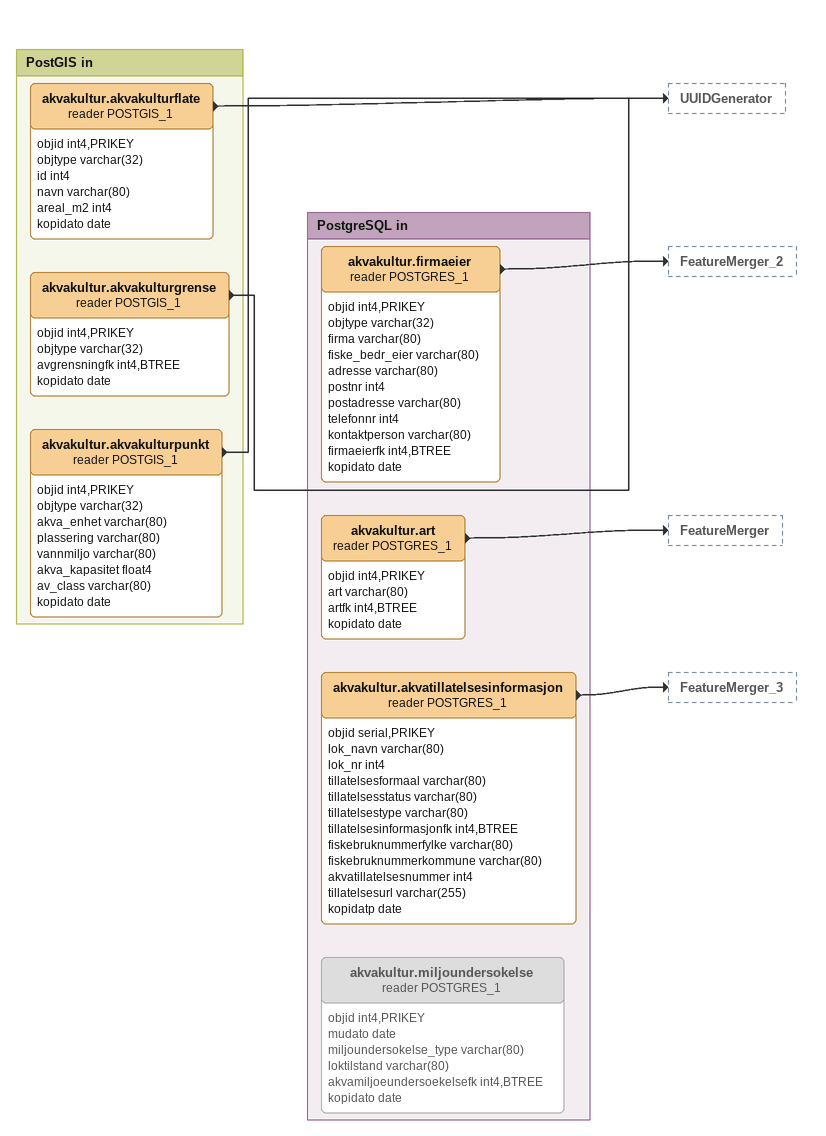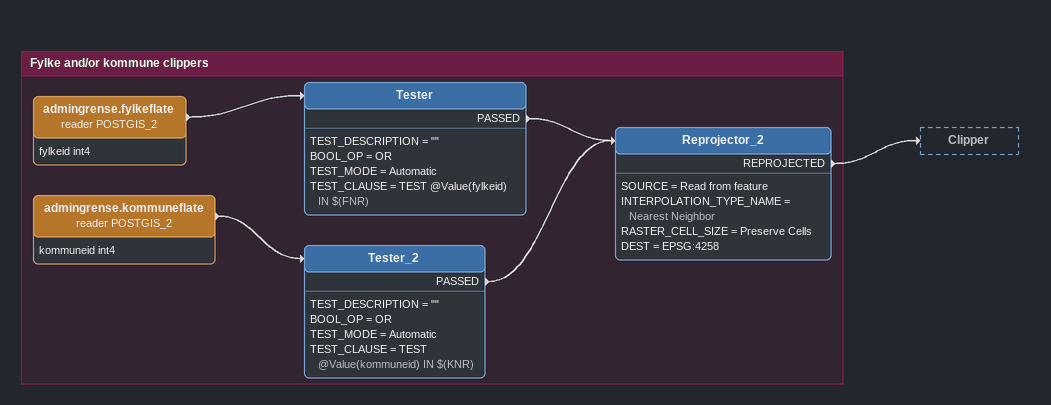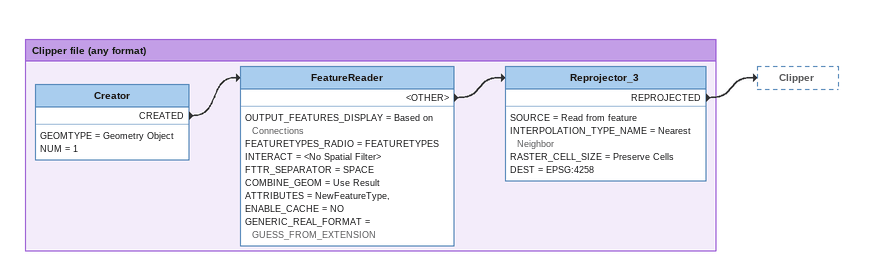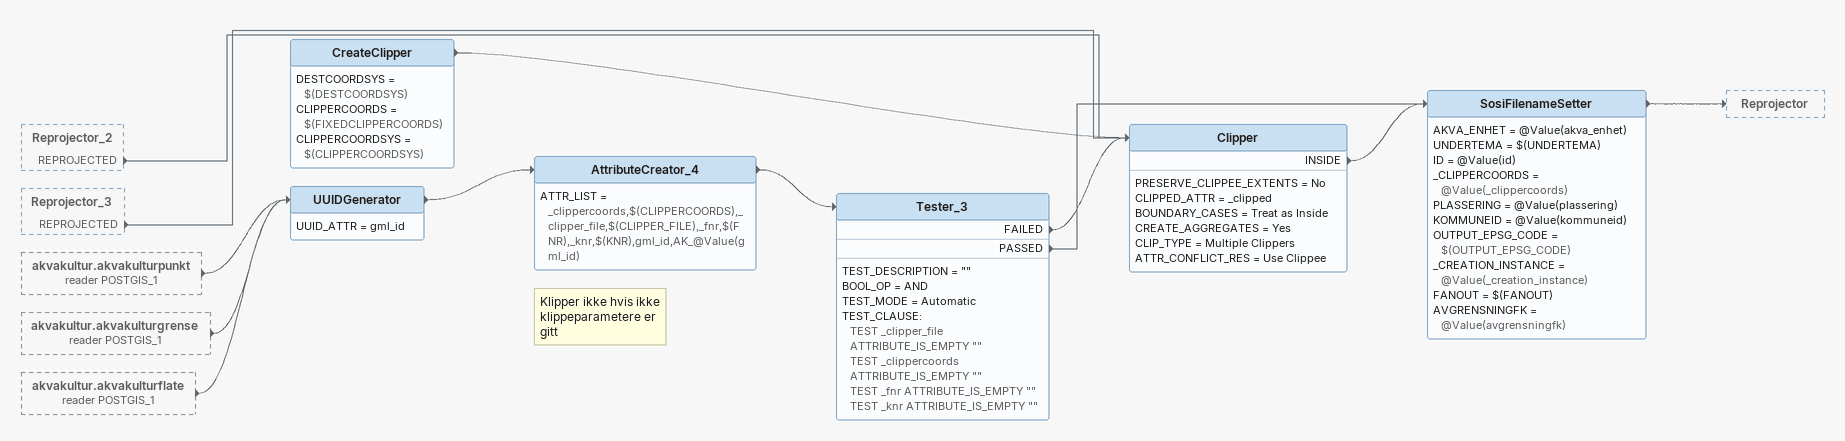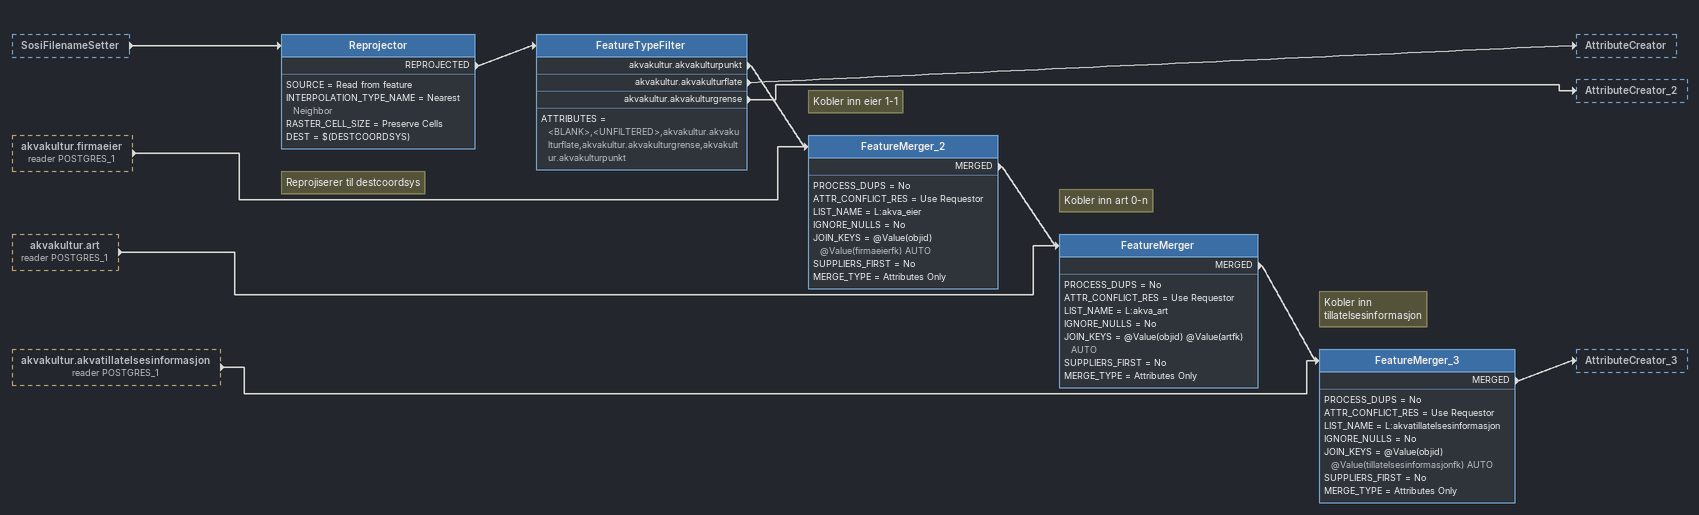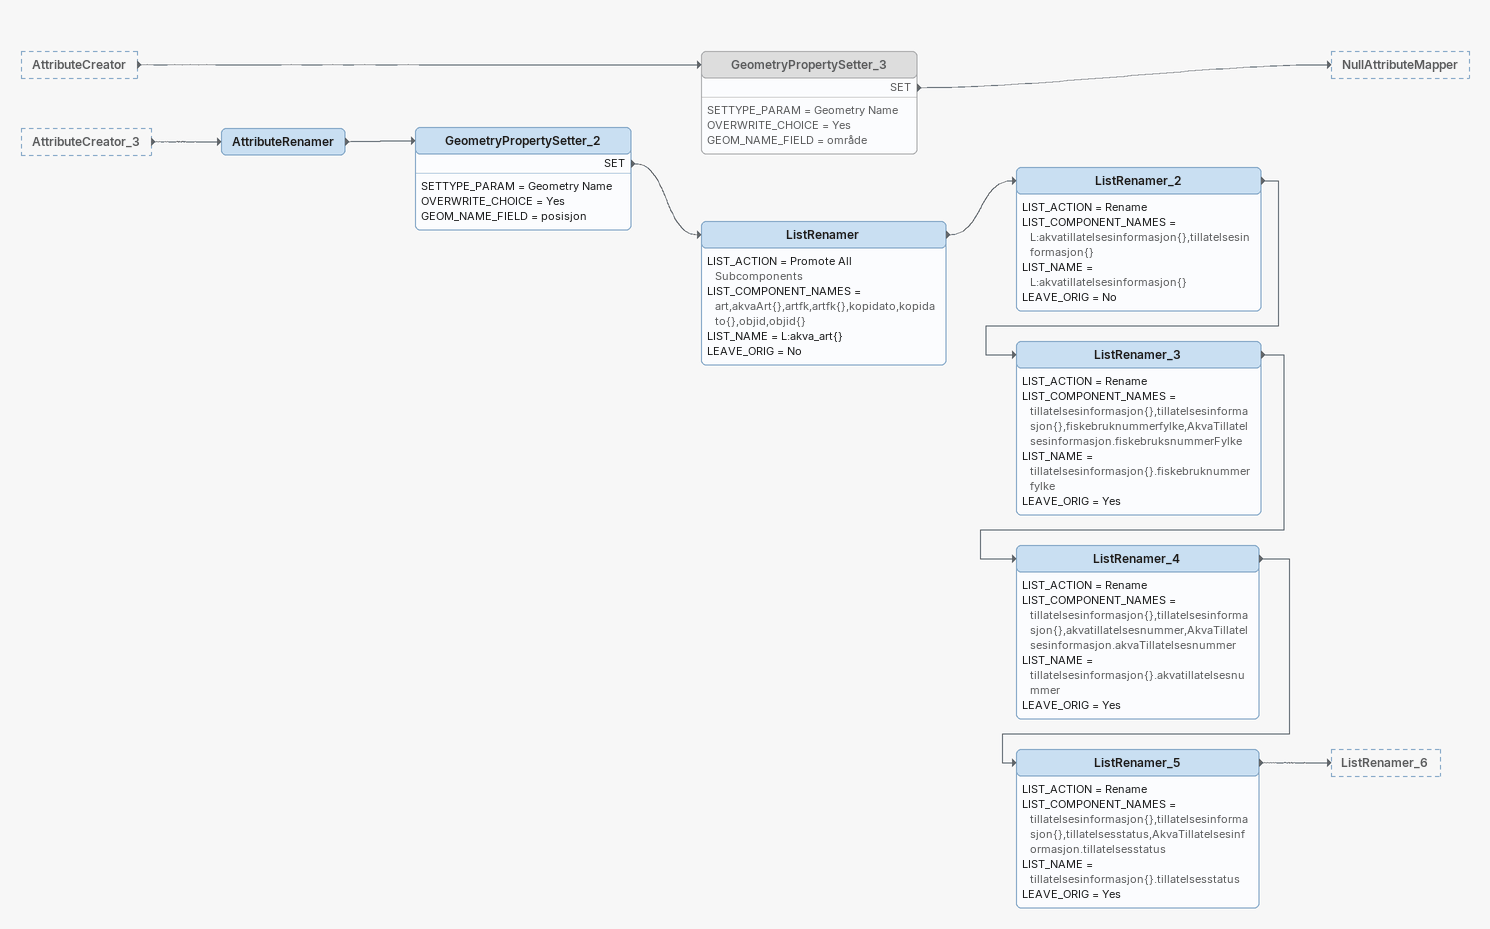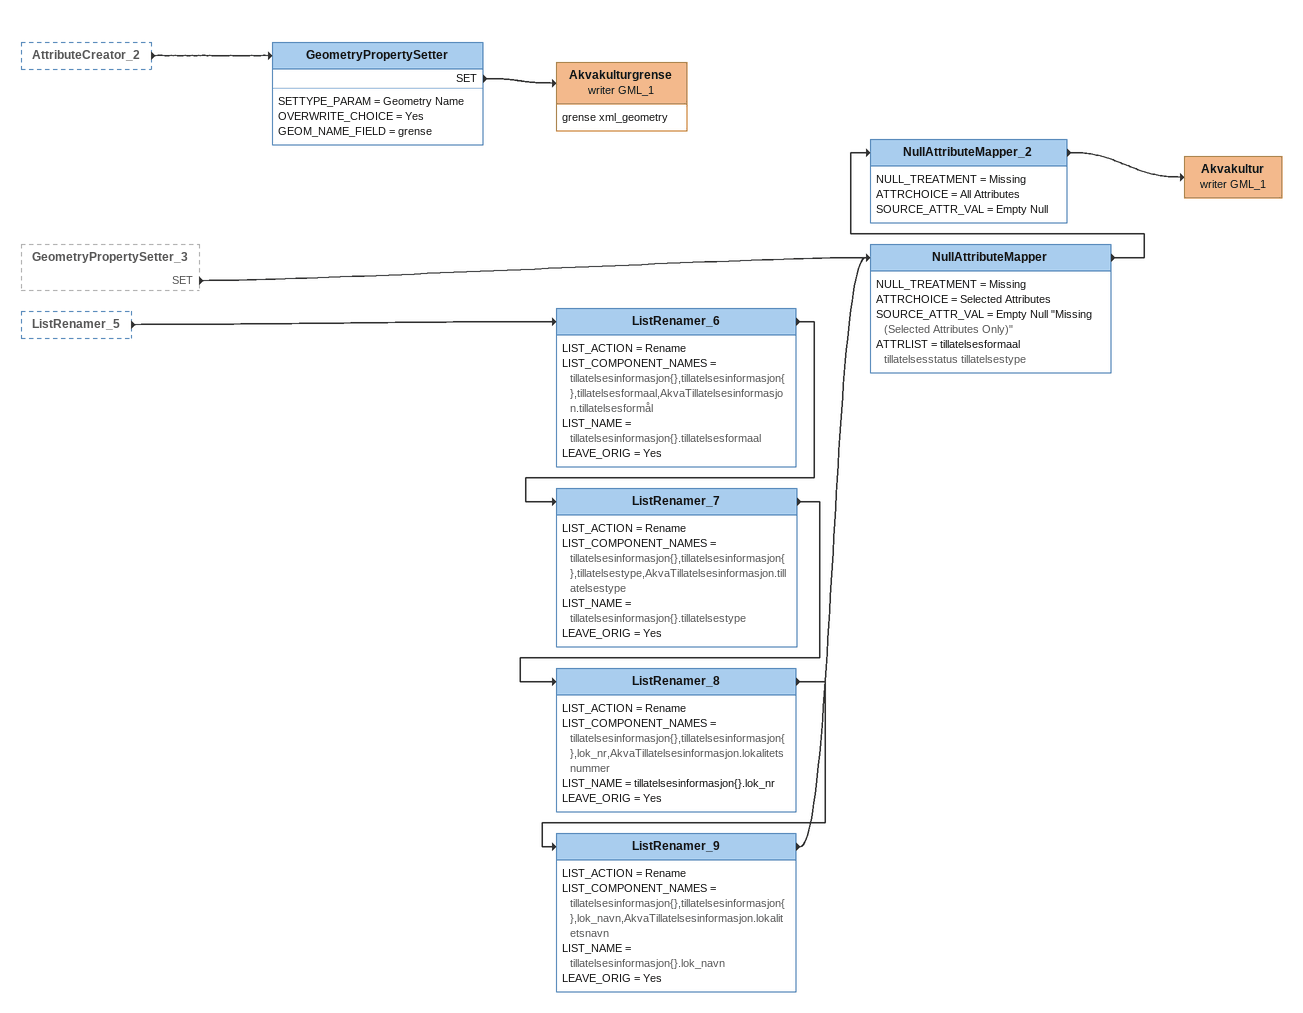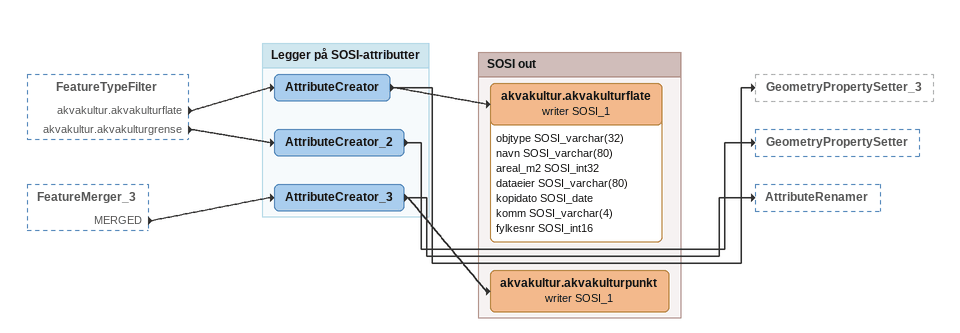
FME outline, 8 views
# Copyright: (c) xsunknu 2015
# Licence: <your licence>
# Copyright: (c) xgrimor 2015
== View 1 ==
Bookmark: PostGIS in
akvakultur.akvakulturflate (reader POSTGIS_1)
    attributes: objid int4,PRIKEY, objtype varchar(32), id int4, navn varchar(80), areal_m2 int4, kopidato date
    -> UUIDGenerator
akvakultur.akvakulturgrense (reader POSTGIS_1)
    attributes: objid int4,PRIKEY, objtype varchar(32), avgrensningfk int4,BTREE, kopidato date
    -> UUIDGenerator
akvakultur.akvakulturpunkt (reader POSTGIS_1)
    attributes: objid int4,PRIKEY, objtype varchar(32), akva_enhet varchar(80), plassering varchar(80), vannmiljo varchar(80), akva_kapasitet float4, av_class varchar(80), kopidato date
    -> UUIDGenerator

Bookmark: PostgreSQL in
akvakultur.firmaeier (reader POSTGRES_1)
    attributes: objid int4,PRIKEY, objtype varchar(32), firma varchar(80), fiske_bedr_eier varchar(80), adresse varchar(80), postnr int4, postadresse varchar(80), telefonnr int4, kontaktperson varchar(80), firmaeierfk int4,BTREE, kopidato date
    -> FeatureMerger_2
akvakultur.art (reader POSTGRES_1)
    attributes: objid int4,PRIKEY, art varchar(80), artfk int4,BTREE, kopidato date
    -> FeatureMerger
akvakultur.akvatillatelsesinformasjon (reader POSTGRES_1)
    attributes: objid serial,PRIKEY, lok_navn varchar(80), lok_nr int4, tillatelsesformaal varchar(80), tillatelsesstatus varchar(80), tillatelsestype varchar(80), tillatelsesinformasjonfk int4,BTREE, fiskebruknummerfylke varchar(80), fiskebruknummerkommune varchar(80), akvatillatelsesnummer int4, tillatelsesurl varchar(255), kopidatp date
    -> FeatureMerger_3
akvakultur.miljoundersokelse (reader POSTGRES_1) [off]
    attributes: objid int4,PRIKEY, mudato date, miljoundersokelse_type varchar(80), loktilstand varchar(80), akvamiljoeundersoekelsefk int4,BTREE, kopidato date

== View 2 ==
Bookmark: Fylke and/or kommune clippers
admingrense.fylkeflate (reader POSTGIS_2)
    attributes: fylkeid int4
    -> Tester
Tester
    TEST_DESCRIPTION = ""
    BOOL_OP = OR
    TEST_MODE = Automatic
    TEST_CLAUSE = TEST @Value(fylkeid) IN $(FNR)
    PASSED -> Reprojector_2
admingrense.kommuneflate (reader POSTGIS_2)
    attributes: kommuneid int4
    -> Tester_2
Tester_2
    TEST_DESCRIPTION = ""
    BOOL_OP = OR
    TEST_MODE = Automatic
    TEST_CLAUSE = TEST @Value(kommuneid) IN $(KNR)
    PASSED -> Reprojector_2
Reprojector_2
    SOURCE = Read from feature
    INTERPOLATION_TYPE_NAME = Nearest Neighbor
    RASTER_CELL_SIZE = Preserve Cells
    DEST = EPSG:4258
    REPROJECTED -> Clipper

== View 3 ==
Bookmark: Clipper file (any format)
Creator
    GEOMTYPE = Geometry Object
    NUM = 1
    CREATED -> FeatureReader
FeatureReader
    OUTPUT_FEATURES_DISPLAY = Based on Connections
    FEATURETYPES_RADIO = FEATURETYPES
    INTERACT = <No Spatial Filter>
    FTTR_SEPARATOR = SPACE
    COMBINE_GEOM = Use Result
    ATTRIBUTES = NewFeatureType,
    ENABLE_CACHE = NO
    GENERIC_REAL_FORMAT = GUESS_FROM_EXTENSION
    <OTHER> -> Reprojector_3
Reprojector_3
    SOURCE = Read from feature
    INTERPOLATION_TYPE_NAME = Nearest Neighbor
    RASTER_CELL_SIZE = Preserve Cells
    DEST = EPSG:4258
    REPROJECTED -> Clipper

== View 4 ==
Reprojector_2 [outside]
    REPROJECTED -> Clipper
Reprojector_3 [outside]
    REPROJECTED -> Clipper
akvakultur.akvakulturpunkt (reader POSTGIS_1) [outside]
    -> UUIDGenerator
akvakultur.akvakulturgrense (reader POSTGIS_1) [outside]
    -> UUIDGenerator
akvakultur.akvakulturflate (reader POSTGIS_1) [outside]
    -> UUIDGenerator
UUIDGenerator
    UUID_ATTR = gml_id
    -> AttributeCreator_4
AttributeCreator_4
    ATTR_LIST = _clippercoords,$(CLIPPERCOORDS),_clipper_file,$(CLIPPER_FILE),_fnr,$(FNR),_knr,$(KNR),gml_id,AK_@Value(gml_id)
    -> Tester_3
Note: Klipper ikke hvis ikke / klippeparametere er / gitt
Tester_3
    TEST_DESCRIPTION = ""
    BOOL_OP = AND
    TEST_MODE = Automatic
    TEST_CLAUSE:
      TEST _clipper_file ATTRIBUTE_IS_EMPTY ""
      TEST _clippercoords ATTRIBUTE_IS_EMPTY ""
      TEST _fnr ATTRIBUTE_IS_EMPTY ""
      TEST _knr ATTRIBUTE_IS_EMPTY ""
    FAILED -> Clipper
    PASSED -> SosiFilenameSetter
CreateClipper
    DESTCOORDSYS = $(DESTCOORDSYS)
    CLIPPERCOORDS = $(FIXEDCLIPPERCOORDS)
    CLIPPERCOORDSYS = $(CLIPPERCOORDSYS)
    -> Clipper
Clipper
    PRESERVE_CLIPPEE_EXTENTS = No
    CLIPPED_ATTR = _clipped
    BOUNDARY_CASES = Treat as Inside
    CREATE_AGGREGATES = Yes
    CLIP_TYPE = Multiple Clippers
    ATTR_CONFLICT_RES = Use Clippee
    INSIDE -> SosiFilenameSetter
SosiFilenameSetter
    AKVA_ENHET = @Value(akva_enhet)
    UNDERTEMA = $(UNDERTEMA)
    ID = @Value(id)
    _CLIPPERCOORDS = @Value(_clippercoords)
    PLASSERING = @Value(plassering)
    KOMMUNEID = @Value(kommuneid)
    OUTPUT_EPSG_CODE = $(OUTPUT_EPSG_CODE)
    _CREATION_INSTANCE = @Value(_creation_instance)
    FANOUT = $(FANOUT)
    AVGRENSNINGFK = @Value(avgrensningfk)
    -> Reprojector

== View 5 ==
SosiFilenameSetter [outside]
    -> Reprojector
akvakultur.firmaeier (reader POSTGRES_1) [outside]
    -> FeatureMerger_2
akvakultur.art (reader POSTGRES_1) [outside]
    -> FeatureMerger
akvakultur.akvatillatelsesinformasjon (reader POSTGRES_1) [outside]
    -> FeatureMerger_3
Note: Reprojiserer til destcoordsys
Reprojector
    SOURCE = Read from feature
    INTERPOLATION_TYPE_NAME = Nearest Neighbor
    RASTER_CELL_SIZE = Preserve Cells
    DEST = $(DESTCOORDSYS)
    REPROJECTED -> FeatureTypeFilter
FeatureTypeFilter
    ATTRIBUTES = <BLANK>,<UNFILTERED>,akvakultur.akvakulturflate,akvakultur.akvakulturgrense,akvakultur.akvakulturpunkt
    akvakultur.akvakulturpunkt -> FeatureMerger_2
    akvakultur.akvakulturflate -> AttributeCreator
    akvakultur.akvakulturgrense -> AttributeCreator_2
Note: Kobler inn eier 1-1
FeatureMerger_2
    PROCESS_DUPS = No
    ATTR_CONFLICT_RES = Use Requestor
    LIST_NAME = L:akva_eier
    IGNORE_NULLS = No
    JOIN_KEYS = @Value(objid) @Value(firmaeierfk) AUTO
    SUPPLIERS_FIRST = No
    MERGE_TYPE = Attributes Only
    MERGED -> FeatureMerger
Note: Kobler inn art 0-n
FeatureMerger
    PROCESS_DUPS = No
    ATTR_CONFLICT_RES = Use Requestor
    LIST_NAME = L:akva_art
    IGNORE_NULLS = No
    JOIN_KEYS = @Value(objid) @Value(artfk) AUTO
    SUPPLIERS_FIRST = No
    MERGE_TYPE = Attributes Only
    MERGED -> FeatureMerger_3
Note: Kobler inn / tillatelsesinformasjon
FeatureMerger_3
    PROCESS_DUPS = No
    ATTR_CONFLICT_RES = Use Requestor
    LIST_NAME = L:akvatillatelsesinformasjon
    IGNORE_NULLS = No
    JOIN_KEYS = @Value(objid) @Value(tillatelsesinformasjonfk) AUTO
    SUPPLIERS_FIRST = No
    MERGE_TYPE = Attributes Only
    MERGED -> AttributeCreator_3

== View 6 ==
AttributeCreator [outside]
    -> GeometryPropertySetter_3
AttributeCreator_3 [outside]
    -> AttributeRenamer
GeometryPropertySetter_3 [off]
    SETTYPE_PARAM = Geometry Name
    OVERWRITE_CHOICE = Yes
    GEOM_NAME_FIELD = område
    SET -> NullAttributeMapper
AttributeRenamer
    -> GeometryPropertySetter_2
GeometryPropertySetter_2
    SETTYPE_PARAM = Geometry Name
    OVERWRITE_CHOICE = Yes
    GEOM_NAME_FIELD = posisjon
    SET -> ListRenamer
ListRenamer
    LIST_ACTION = Promote All Subcomponents
    LIST_COMPONENT_NAMES = art,akvaArt{},artfk,artfk{},kopidato,kopidato{},objid,objid{}
    LIST_NAME = L:akva_art{}
    LEAVE_ORIG = No
    -> ListRenamer_2
ListRenamer_2
    LIST_ACTION = Rename
    LIST_COMPONENT_NAMES = L:akvatillatelsesinformasjon{},tillatelsesinformasjon{}
    LIST_NAME = L:akvatillatelsesinformasjon{}
    LEAVE_ORIG = No
    -> ListRenamer_3
ListRenamer_3
    LIST_ACTION = Rename
    LIST_COMPONENT_NAMES = tillatelsesinformasjon{},tillatelsesinformasjon{},fiskebruknummerfylke,AkvaTillatelsesinformasjon.fiskebruksnummerFylke
    LIST_NAME = tillatelsesinformasjon{}.fiskebruknummerfylke
    LEAVE_ORIG = Yes
    -> ListRenamer_4
ListRenamer_4
    LIST_ACTION = Rename
    LIST_COMPONENT_NAMES = tillatelsesinformasjon{},tillatelsesinformasjon{},akvatillatelsesnummer,AkvaTillatelsesinformasjon.akvaTillatelsesnummer
    LIST_NAME = tillatelsesinformasjon{}.akvatillatelsesnummer
    LEAVE_ORIG = Yes
    -> ListRenamer_5
ListRenamer_5
    LIST_ACTION = Rename
    LIST_COMPONENT_NAMES = tillatelsesinformasjon{},tillatelsesinformasjon{},tillatelsesstatus,AkvaTillatelsesinformasjon.tillatelsesstatus
    LIST_NAME = tillatelsesinformasjon{}.tillatelsesstatus
    LEAVE_ORIG = Yes
    -> ListRenamer_6

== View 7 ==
AttributeCreator_2 [outside]
    -> GeometryPropertySetter
GeometryPropertySetter_3 [outside]
    SET -> NullAttributeMapper
ListRenamer_5 [outside]
    -> ListRenamer_6
GeometryPropertySetter
    SETTYPE_PARAM = Geometry Name
    OVERWRITE_CHOICE = Yes
    GEOM_NAME_FIELD = grense
    SET -> Akvakulturgrense (writer GML_1)
Akvakulturgrense (writer GML_1)
    attributes: grense xml_geometry
ListRenamer_6
    LIST_ACTION = Rename
    LIST_COMPONENT_NAMES = tillatelsesinformasjon{},tillatelsesinformasjon{},tillatelsesformaal,AkvaTillatelsesinformasjon.tillatelsesformål
    LIST_NAME = tillatelsesinformasjon{}.tillatelsesformaal
    LEAVE_ORIG = Yes
    -> ListRenamer_7
ListRenamer_7
    LIST_ACTION = Rename
    LIST_COMPONENT_NAMES = tillatelsesinformasjon{},tillatelsesinformasjon{},tillatelsestype,AkvaTillatelsesinformasjon.tillatelsestype
    LIST_NAME = tillatelsesinformasjon{}.tillatelsestype
    LEAVE_ORIG = Yes
    -> ListRenamer_8
ListRenamer_8
    LIST_ACTION = Rename
    LIST_COMPONENT_NAMES = tillatelsesinformasjon{},tillatelsesinformasjon{},lok_nr,AkvaTillatelsesinformasjon.lokalitetsnummer
    LIST_NAME = tillatelsesinformasjon{}.lok_nr
    LEAVE_ORIG = Yes
    -> ListRenamer_9
ListRenamer_9
    LIST_ACTION = Rename
    LIST_COMPONENT_NAMES = tillatelsesinformasjon{},tillatelsesinformasjon{},lok_navn,AkvaTillatelsesinformasjon.lokalitetsnavn
    LIST_NAME = tillatelsesinformasjon{}.lok_navn
    LEAVE_ORIG = Yes
    -> NullAttributeMapper
NullAttributeMapper
    NULL_TREATMENT = Missing
    ATTRCHOICE = Selected Attributes
    SOURCE_ATTR_VAL = Empty Null "Missing (Selected Attributes Only)"
    ATTRLIST = tillatelsesformaal tillatelsesstatus tillatelsestype
    -> NullAttributeMapper_2
NullAttributeMapper_2
    NULL_TREATMENT = Missing
    ATTRCHOICE = All Attributes
    SOURCE_ATTR_VAL = Empty Null
    -> Akvakultur (writer GML_1)
Akvakultur (writer GML_1)

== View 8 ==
FeatureTypeFilter [outside]
    akvakultur.akvakulturflate -> AttributeCreator
    akvakultur.akvakulturgrense -> AttributeCreator_2
FeatureMerger_3 [outside]
    MERGED -> AttributeCreator_3

Bookmark: Legger på SOSI-attributter
AttributeCreator
    -> akvakultur.akvakulturflate (writer SOSI_1)
    -> GeometryPropertySetter_3
AttributeCreator_2
    -> GeometryPropertySetter
AttributeCreator_3
    -> akvakultur.akvakulturpunkt (writer SOSI_1)
    -> AttributeRenamer

Bookmark: SOSI out
akvakultur.akvakulturflate (writer SOSI_1)
    attributes: objtype SOSI_varchar(32), navn SOSI_varchar(80), areal_m2 SOSI_int32, dataeier SOSI_varchar(80), kopidato SOSI_date, komm SOSI_varchar(4), fylkesnr SOSI_int16
akvakultur.akvakulturpunkt (writer SOSI_1)
